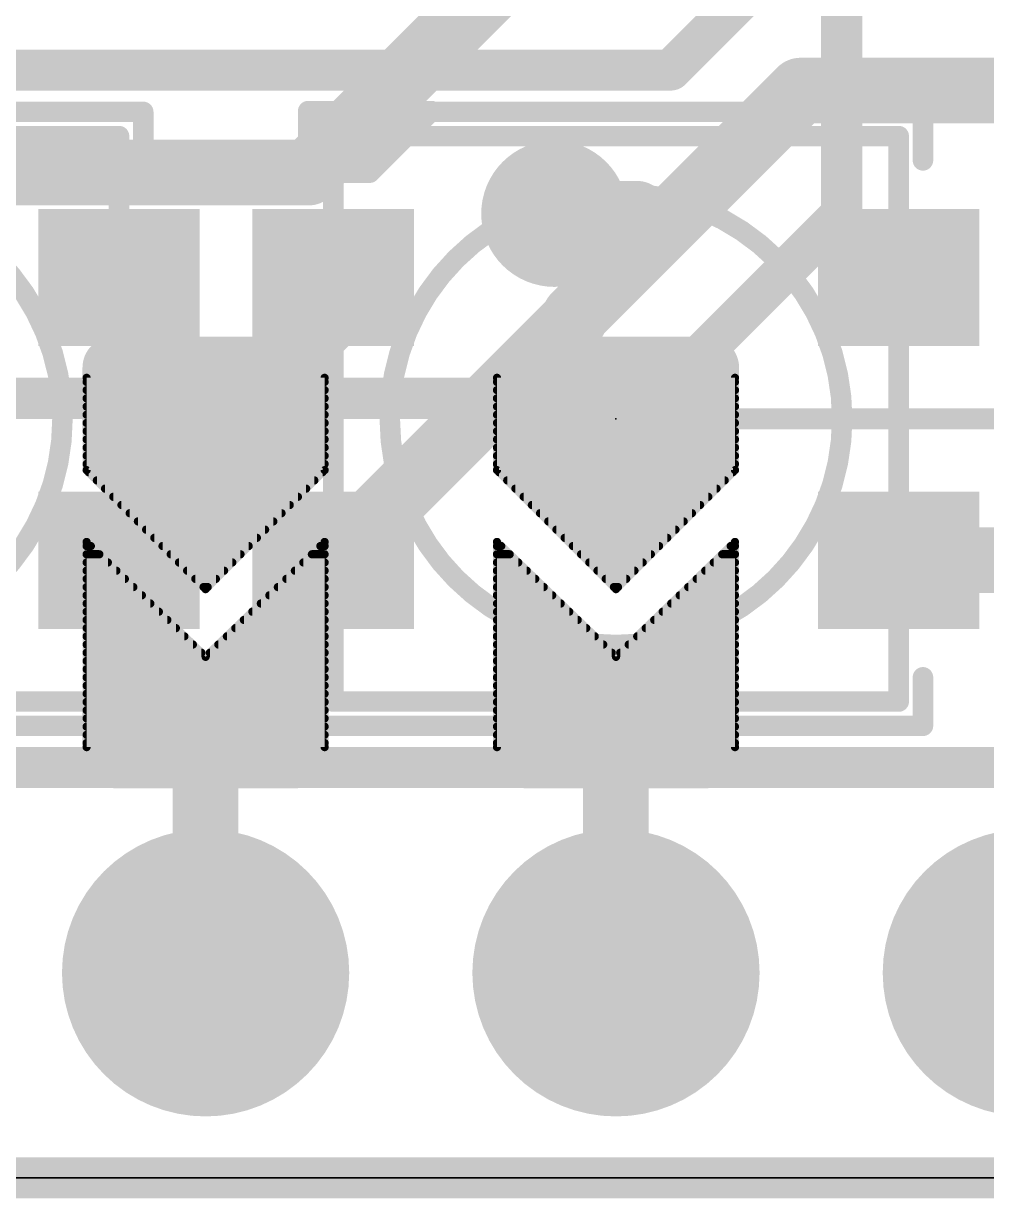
# Model space of a CAD drawing. Extents: x -9.8 to 63.1, y -5.4 to 29.5.
# Drawn here: x 38.24 to 44.2, y -0.13 to 7.15 of the extents above; entities that cross this region are included whole.
import ezdxf

# ---------------------------------------------------------------- set-up
doc = ezdxf.new("R2010")
doc.units = 0
for name, color, linetype in [('1', 12, 'CONTINUOUS'), ('16', 132, 'CONTINUOUS'), ('17', 110, 'CONTINUOUS'), ('18', 110, 'CONTINUOUS'), ('20', 4, 'CONTINUOUS'), ('21', 40, 'CONTINUOUS'), ('23', 53, 'CONTINUOUS'), ('47', 253, 'CONTINUOUS'), ('51', 253, 'CONTINUOUS')]:
    doc.layers.add(name, color=color, linetype=linetype)

# ---------------------------------------------------------------- blocks, each defined once
blk = doc.blocks.new('RECT')
blk.add_solid([(-0.5, -0.5), (0.5, -0.5), (-0.5, 0.5), (0.5, 0.5)])
blk = doc.blocks.new('ROUNDP')
at = {"const_width": 0.5}
blk.add_lwpolyline([(0, -0.25, 1), (0, 0.25, 1), (0, -0.25)], format="xyb", dxfattribs=at)
blk = doc.blocks.new('RECT121920X243840R50')
at = {"const_width": 0.1905}
blk.add_lwpolyline([(0.2858, -0.5715), (0.2858, 0.5715, 0.4142), (0.1905, 0.6668), (-0.1905, 0.6668, 0.4142), (-0.2858, 0.5715), (-0.2858, -0.5715, 0.4142), (-0.1905, -0.6668), (0.1905, -0.6668, 0.4142)], format="xyb", close=True, dxfattribs=at)
blk.add_solid([(-0.2159, -0.5969), (0.2159, -0.5969), (-0.2159, 0.5969), (0.2159, 0.5969)])
blk = doc.blocks.new('ROUNDV')
at = {"const_width": 0.5}
blk.add_lwpolyline([(0, -0.25, 1), (0, 0.25, 1), (0, -0.25)], format="xyb", dxfattribs=at)

msp = doc.modelspace()

# ---------------------------------------------------------------- linework, layer by layer
at = {"layer": '1'}
for points, const_width in [([(42.249, 6.858), (43.66, 8.269)], 0.254), ([(7.662, 6.858), (42.249, 6.858)], 0.254), ([(43.053, 6.731), (42.164, 5.842)], 0.4064), ([(44.45, 6.731), (43.053, 6.731)], 0.4064), ([(42.037, 5.969), (41.529, 5.969)], 0.4064), ([(42.164, 5.842), (42.037, 5.969)], 0.4064), ([(42.164, 5.842), (41.656, 5.334)], 0.4064), ([(40.16, 5.235), (40.16, 5.574)], 0.254), ([(41.656, 5.334), (41.656, 5.32)], 0.4064), ([(41.656, 5.32), (40.16, 3.824)], 0.4064), ([(38.834, 3.909), (40.16, 5.235)], 0.254), ([(38.834, 3.824), (38.834, 3.909)], 0.254), ([(43.66, 3.824), (45.579, 3.824)], 0.4064), ([(7.747, 2.54), (45.339, 2.54)], 0.254), ([(0, 0), (50.8, 0)], 0.254)]:
    msp.add_lwpolyline(points, dxfattribs=dict(at, const_width=const_width))
for points, const_width in [([(42.249, 6.7945, 1), (42.249, 6.9215)], 0.127), ([(42.2041, 6.9029, 1), (42.2939, 6.8131)], 0.127), ([(43.053, 6.8326, 1), (43.053, 6.6294)], 0.2032), ([(43.1248, 6.6592, 1), (42.9812, 6.8028)], 0.2032), ([(41.529, 6.0706, 1), (41.529, 5.8674)], 0.2032), ([(42.1088, 6.0408, 1), (41.9652, 5.8972)], 0.2032), ([(42.037, 5.8674, 1), (42.037, 6.0706)], 0.2032), ([(42.2358, 5.7702, 1), (42.0922, 5.9138)], 0.2032), ([(42.0922, 5.9138, 1), (42.2358, 5.7702)], 0.2032), ([(42.0922, 5.7702, 1), (42.2358, 5.9138)], 0.2032), ([(40.2235, 5.574, 1), (40.0965, 5.574)], 0.127), ([(41.7576, 5.334, 1), (41.5544, 5.334)], 0.2032), ([(41.5842, 5.4058, 1), (41.7278, 5.2622)], 0.2032), ([(41.7278, 5.2482, 1), (41.5842, 5.3918)], 0.2032), ([(41.5544, 5.32, 1), (41.7576, 5.32)], 0.2032), ([(40.2049, 5.1901, 1), (40.1151, 5.2799)], 0.127), ([(40.0965, 5.235, 1), (40.2235, 5.235)], 0.127), ([(38.8975, 3.909, 1), (38.7705, 3.909)], 0.127), ([(38.7891, 3.9539, 1), (38.8789, 3.8641)], 0.127), ([(43.66, 3.9256, 1), (43.66, 3.7224)], 0.2032), ([(40.0882, 3.8958, 1), (40.2318, 3.7522)], 0.2032), ([(38.7705, 3.824, 1), (38.8975, 3.824)], 0.127)]:
    msp.add_lwpolyline(points, format="xyb", dxfattribs=dict(at, const_width=const_width))
at = {"layer": '16'}
for points, const_width in [([(43.307, 18.034), (43.307, 5.969)], 0.254), ([(41.275, 7.493), (40.005, 6.223)], 0.4064), ([(40.005, 6.223), (37.592, 6.223)], 0.4064), ([(41.529, 5.969), (41.402, 5.969)], 0.4064), ([(43.307, 5.969), (42.164, 4.826)], 0.254), ([(39.37, 4.826), (36.83, 4.826)], 0.254), ([(38.6334, 4.953), (38.6334, 4.3815)], 0.0508), ([(40.1066, 4.953), (38.6334, 4.953)], 0.0508), ([(38.6334, 4.9276), (40.1066, 4.9276)], 0.0508), ([(41.91, 4.826), (39.37, 4.826)], 0.254), ([(40.1066, 4.3815), (40.1066, 4.953)], 0.0508), ([(41.1734, 4.953), (41.1734, 4.3815)], 0.0508), ([(42.6466, 4.953), (41.1734, 4.953)], 0.0508), ([(41.1734, 4.9276), (42.6466, 4.9276)], 0.0508), ([(42.164, 4.826), (41.91, 4.826)], 0.254), ([(42.6466, 4.3815), (42.6466, 4.953)], 0.0508), ([(38.6334, 4.8768), (40.1066, 4.8768)], 0.0508), ([(41.1734, 4.8768), (42.6466, 4.8768)], 0.0508), ([(38.6334, 4.826), (40.1066, 4.826)], 0.0508), ([(38.6334, 4.7752), (40.1066, 4.7752)], 0.0508), ([(41.1734, 4.826), (42.6466, 4.826)], 0.0508), ([(41.1734, 4.7752), (42.6466, 4.7752)], 0.0508), ([(38.6334, 4.7244), (40.1066, 4.7244)], 0.0508), ([(41.1734, 4.7244), (42.6466, 4.7244)], 0.0508), ([(38.6334, 4.6736), (40.1066, 4.6736)], 0.0508), ([(41.1734, 4.6736), (42.6466, 4.6736)], 0.0508), ([(38.6334, 4.6228), (40.1066, 4.6228)], 0.0508), ([(38.6334, 4.572), (40.1066, 4.572)], 0.0508), ([(41.1734, 4.6228), (42.6466, 4.6228)], 0.0508), ([(41.1734, 4.572), (42.6466, 4.572)], 0.0508), ([(38.6334, 4.5212), (40.1066, 4.5212)], 0.0508), ([(41.1734, 4.5212), (42.6466, 4.5212)], 0.0508), ([(38.6334, 4.4704), (40.1066, 4.4704)], 0.0508), ([(38.6334, 4.4196), (40.1066, 4.4196)], 0.0508), ([(41.1734, 4.4704), (42.6466, 4.4704)], 0.0508), ([(41.1734, 4.4196), (42.6466, 4.4196)], 0.0508), ([(38.6334, 4.3815), (39.37, 3.6449)], 0.0508), ([(38.6461, 4.3688), (40.0939, 4.3688)], 0.0508), ([(39.37, 3.6449), (40.1066, 4.3815)], 0.0508), ([(41.1734, 4.3815), (41.91, 3.6449)], 0.0508), ([(41.1861, 4.3688), (42.6339, 4.3688)], 0.0508), ([(41.91, 3.6449), (42.6466, 4.3815)], 0.0508), ([(38.6969, 4.318), (40.0431, 4.318)], 0.0508), ([(38.7477, 4.2672), (39.9923, 4.2672)], 0.0508), ([(41.2369, 4.318), (42.5831, 4.318)], 0.0508), ([(41.2877, 4.2672), (42.5323, 4.2672)], 0.0508), ([(38.7985, 4.2164), (39.9415, 4.2164)], 0.0508), ([(41.3385, 4.2164), (42.4815, 4.2164)], 0.0508), ([(38.8493, 4.1656), (39.8907, 4.1656)], 0.0508), ([(41.3893, 4.1656), (42.4307, 4.1656)], 0.0508), ([(38.9001, 4.1148), (39.8399, 4.1148)], 0.0508), ([(38.9509, 4.064), (39.7891, 4.064)], 0.0508), ([(41.4401, 4.1148), (42.3799, 4.1148)], 0.0508), ([(41.4909, 4.064), (42.3291, 4.064)], 0.0508), ([(39.0017, 4.0132), (39.7383, 4.0132)], 0.0508), ([(41.5417, 4.0132), (42.2783, 4.0132)], 0.0508), ([(38.6334, 3.937), (39.37, 3.2258)], 0.0508), ([(38.6334, 2.667), (38.6334, 3.937)], 0.0508), ([(38.6334, 3.9116), (38.6597, 3.9116)], 0.0508), ([(39.0525, 3.9624), (39.6875, 3.9624)], 0.0508), ([(39.1033, 3.9116), (39.6367, 3.9116)], 0.0508), ([(39.37, 3.2258), (40.1066, 3.937)], 0.0508), ([(40.0803, 3.9116), (40.1066, 3.9116)], 0.0508), ([(40.1066, 3.937), (40.1066, 2.667)], 0.0508), ([(41.1734, 3.937), (41.91, 3.2258)], 0.0508), ([(41.1734, 2.667), (41.1734, 3.937)], 0.0508), ([(41.1734, 3.9116), (41.1997, 3.9116)], 0.0508), ([(41.5925, 3.9624), (42.2275, 3.9624)], 0.0508), ([(41.6433, 3.9116), (42.1767, 3.9116)], 0.0508), ([(41.91, 3.2258), (42.6466, 3.937)], 0.0508), ([(42.6203, 3.9116), (42.6466, 3.9116)], 0.0508), ([(42.6466, 3.937), (42.6466, 2.667)], 0.0508), ([(38.6334, 3.8608), (38.7123, 3.8608)], 0.0508), ([(39.1541, 3.8608), (39.5859, 3.8608)], 0.0508), ([(40.0277, 3.8608), (40.1066, 3.8608)], 0.0508), ([(41.1734, 3.8608), (41.2523, 3.8608)], 0.0508), ([(41.6941, 3.8608), (42.1259, 3.8608)], 0.0508), ([(42.5677, 3.8608), (42.6466, 3.8608)], 0.0508), ([(38.6334, 3.81), (38.7649, 3.81)], 0.0508), ([(38.6334, 3.7592), (38.8176, 3.7592)], 0.0508), ([(39.2049, 3.81), (39.5351, 3.81)], 0.0508), ([(39.2557, 3.7592), (39.4843, 3.7592)], 0.0508), ([(39.9225, 3.7592), (40.1066, 3.7592)], 0.0508), ([(39.9751, 3.81), (40.1066, 3.81)], 0.0508), ([(41.1734, 3.81), (41.3049, 3.81)], 0.0508), ([(41.1734, 3.7592), (41.3576, 3.7592)], 0.0508), ([(41.7449, 3.81), (42.0751, 3.81)], 0.0508), ([(41.7957, 3.7592), (42.0243, 3.7592)], 0.0508), ([(42.4625, 3.7592), (42.6466, 3.7592)], 0.0508), ([(42.5151, 3.81), (42.6466, 3.81)], 0.0508), ([(38.6334, 3.7084), (38.8702, 3.7084)], 0.0508), ([(39.3065, 3.7084), (39.4335, 3.7084)], 0.0508), ([(39.8698, 3.7084), (40.1066, 3.7084)], 0.0508), ([(41.1734, 3.7084), (41.4102, 3.7084)], 0.0508), ([(41.8465, 3.7084), (41.9735, 3.7084)], 0.0508), ([(42.4098, 3.7084), (42.6466, 3.7084)], 0.0508), ([(38.6334, 3.6576), (38.9228, 3.6576)], 0.0508), ([(39.3573, 3.6576), (39.3827, 3.6576)], 0.0508), ([(39.8172, 3.6576), (40.1066, 3.6576)], 0.0508), ([(41.1734, 3.6576), (41.4628, 3.6576)], 0.0508), ([(41.8973, 3.6576), (41.9227, 3.6576)], 0.0508), ([(42.3572, 3.6576), (42.6466, 3.6576)], 0.0508), ([(38.6334, 3.6068), (38.9754, 3.6068)], 0.0508), ([(38.6334, 3.556), (39.028, 3.556)], 0.0508), ([(39.712, 3.556), (40.1066, 3.556)], 0.0508), ([(39.7646, 3.6068), (40.1066, 3.6068)], 0.0508), ([(41.1734, 3.6068), (41.5154, 3.6068)], 0.0508), ([(41.1734, 3.556), (41.568, 3.556)], 0.0508), ([(42.252, 3.556), (42.6466, 3.556)], 0.0508), ([(42.3046, 3.6068), (42.6466, 3.6068)], 0.0508), ([(38.6334, 3.5052), (39.0806, 3.5052)], 0.0508), ([(39.6594, 3.5052), (40.1066, 3.5052)], 0.0508), ([(41.1734, 3.5052), (41.6206, 3.5052)], 0.0508), ([(42.1994, 3.5052), (42.6466, 3.5052)], 0.0508), ([(38.6334, 3.4544), (39.1332, 3.4544)], 0.0508), ([(38.6334, 3.4036), (39.1859, 3.4036)], 0.0508), ([(39.5541, 3.4036), (40.1066, 3.4036)], 0.0508), ([(39.6068, 3.4544), (40.1066, 3.4544)], 0.0508), ([(41.1734, 3.4544), (41.6732, 3.4544)], 0.0508), ([(41.1734, 3.4036), (41.7259, 3.4036)], 0.0508), ([(42.0941, 3.4036), (42.6466, 3.4036)], 0.0508), ([(42.1468, 3.4544), (42.6466, 3.4544)], 0.0508), ([(38.6334, 3.3528), (39.2385, 3.3528)], 0.0508), ([(39.5015, 3.3528), (40.1066, 3.3528)], 0.0508), ([(41.1734, 3.3528), (41.7785, 3.3528)], 0.0508), ([(42.0415, 3.3528), (42.6466, 3.3528)], 0.0508), ([(38.6334, 3.302), (39.2911, 3.302)], 0.0508), ([(38.6334, 3.2512), (39.3437, 3.2512)], 0.0508), ([(39.3963, 3.2512), (40.1066, 3.2512)], 0.0508), ([(39.4489, 3.302), (40.1066, 3.302)], 0.0508), ([(41.1734, 3.302), (41.8311, 3.302)], 0.0508), ([(41.1734, 3.2512), (41.8837, 3.2512)], 0.0508), ([(41.9363, 3.2512), (42.6466, 3.2512)], 0.0508), ([(41.9889, 3.302), (42.6466, 3.302)], 0.0508), ([(38.6334, 3.2004), (40.1066, 3.2004)], 0.0508), ([(41.1734, 3.2004), (42.6466, 3.2004)], 0.0508), ([(38.6334, 3.1496), (40.1066, 3.1496)], 0.0508), ([(41.1734, 3.1496), (42.6466, 3.1496)], 0.0508), ([(38.6334, 3.0988), (40.1066, 3.0988)], 0.0508), ([(38.6334, 3.048), (40.1066, 3.048)], 0.0508), ([(41.1734, 3.0988), (42.6466, 3.0988)], 0.0508), ([(41.1734, 3.048), (42.6466, 3.048)], 0.0508), ([(38.6334, 2.9972), (40.1066, 2.9972)], 0.0508), ([(39.37, 1.27), (39.37, 2.794)], 0.4064), ([(41.1734, 2.9972), (42.6466, 2.9972)], 0.0508), ([(41.91, 1.27), (41.91, 2.794)], 0.4064), ([(38.6334, 2.9464), (40.1066, 2.9464)], 0.0508), ([(38.6334, 2.8956), (40.1066, 2.8956)], 0.0508), ([(41.1734, 2.9464), (42.6466, 2.9464)], 0.0508), ([(41.1734, 2.8956), (42.6466, 2.8956)], 0.0508), ([(38.6334, 2.8448), (40.1066, 2.8448)], 0.0508), ([(41.1734, 2.8448), (42.6466, 2.8448)], 0.0508), ([(38.6334, 2.794), (40.1066, 2.794)], 0.0508), ([(38.6334, 2.7432), (40.1066, 2.7432)], 0.0508), ([(41.1734, 2.794), (42.6466, 2.794)], 0.0508), ([(41.1734, 2.7432), (42.6466, 2.7432)], 0.0508), ([(38.6334, 2.6924), (40.1066, 2.6924)], 0.0508), ([(40.1066, 2.667), (38.6334, 2.667)], 0.0508), ([(41.1734, 2.6924), (42.6466, 2.6924)], 0.0508), ([(42.6466, 2.667), (41.1734, 2.667)], 0.0508), ([(0, 0), (50.8, 0)], 0.254)]:
    msp.add_lwpolyline(points, dxfattribs=dict(at, const_width=const_width))
for points, const_width in [([(40.005, 6.1214, 1), (40.005, 6.3246)], 0.2032), ([(39.9332, 6.2948, 1), (40.0768, 6.1512)], 0.2032), ([(41.402, 6.0706, 1), (41.402, 5.8674)], 0.2032), ([(41.529, 5.8674, 1), (41.529, 6.0706)], 0.2032), ([(43.3519, 5.9241, 1), (43.2621, 6.0139)], 0.127), ([(43.2435, 5.969, 1), (43.3705, 5.969)], 0.127), ([(38.6461, 4.953, 1), (38.6207, 4.953)], 0.0254), ([(38.6334, 4.9657, 1), (38.6334, 4.9403)], 0.0254), ([(38.6334, 4.9403, 1), (38.6334, 4.9149)], 0.0254), ([(39.37, 4.8895, 1), (39.37, 4.7625)], 0.127), ([(39.37, 4.7625, 1), (39.37, 4.8895)], 0.127), ([(40.1193, 4.953, 1), (40.0939, 4.953)], 0.0254), ([(40.1066, 4.9403, 1), (40.1066, 4.9657)], 0.0254), ([(40.1066, 4.9149, 1), (40.1066, 4.9403)], 0.0254), ([(41.1861, 4.953, 1), (41.1607, 4.953)], 0.0254), ([(41.1734, 4.9657, 1), (41.1734, 4.9403)], 0.0254), ([(41.1734, 4.9403, 1), (41.1734, 4.9149)], 0.0254), ([(41.91, 4.8895, 1), (41.91, 4.7625)], 0.127), ([(41.91, 4.7625, 1), (41.91, 4.8895)], 0.127), ([(42.164, 4.7625, 1), (42.164, 4.8895)], 0.127), ([(42.6593, 4.953, 1), (42.6339, 4.953)], 0.0254), ([(42.6466, 4.9403, 1), (42.6466, 4.9657)], 0.0254), ([(42.6466, 4.9149, 1), (42.6466, 4.9403)], 0.0254), ([(38.6334, 4.8895, 1), (38.6334, 4.8641)], 0.0254), ([(40.1066, 4.8641, 1), (40.1066, 4.8895)], 0.0254), ([(41.1734, 4.8895, 1), (41.1734, 4.8641)], 0.0254), ([(42.1191, 4.8709, 1), (42.2089, 4.7811)], 0.127), ([(42.6466, 4.8641, 1), (42.6466, 4.8895)], 0.0254), ([(38.6334, 4.8387, 1), (38.6334, 4.8133)], 0.0254), ([(38.6334, 4.7879, 1), (38.6334, 4.7625)], 0.0254), ([(40.1066, 4.8133, 1), (40.1066, 4.8387)], 0.0254), ([(40.1066, 4.7625, 1), (40.1066, 4.7879)], 0.0254), ([(41.1734, 4.8387, 1), (41.1734, 4.8133)], 0.0254), ([(41.1734, 4.7879, 1), (41.1734, 4.7625)], 0.0254), ([(42.6466, 4.8133, 1), (42.6466, 4.8387)], 0.0254), ([(42.6466, 4.7625, 1), (42.6466, 4.7879)], 0.0254), ([(38.6334, 4.7371, 1), (38.6334, 4.7117)], 0.0254), ([(40.1066, 4.7117, 1), (40.1066, 4.7371)], 0.0254), ([(41.1734, 4.7371, 1), (41.1734, 4.7117)], 0.0254), ([(42.6466, 4.7117, 1), (42.6466, 4.7371)], 0.0254), ([(38.6334, 4.6863, 1), (38.6334, 4.6609)], 0.0254), ([(40.1066, 4.6609, 1), (40.1066, 4.6863)], 0.0254), ([(41.1734, 4.6863, 1), (41.1734, 4.6609)], 0.0254), ([(42.6466, 4.6609, 1), (42.6466, 4.6863)], 0.0254), ([(38.6334, 4.6355, 1), (38.6334, 4.6101)], 0.0254), ([(38.6334, 4.5847, 1), (38.6334, 4.5593)], 0.0254), ([(40.1066, 4.6101, 1), (40.1066, 4.6355)], 0.0254), ([(40.1066, 4.5593, 1), (40.1066, 4.5847)], 0.0254), ([(41.1734, 4.6355, 1), (41.1734, 4.6101)], 0.0254), ([(41.1734, 4.5847, 1), (41.1734, 4.5593)], 0.0254), ([(42.6466, 4.6101, 1), (42.6466, 4.6355)], 0.0254), ([(42.6466, 4.5593, 1), (42.6466, 4.5847)], 0.0254), ([(38.6334, 4.5339, 1), (38.6334, 4.5085)], 0.0254), ([(40.1066, 4.5085, 1), (40.1066, 4.5339)], 0.0254), ([(41.1734, 4.5339, 1), (41.1734, 4.5085)], 0.0254), ([(42.6466, 4.5085, 1), (42.6466, 4.5339)], 0.0254), ([(38.6334, 4.4831, 1), (38.6334, 4.4577)], 0.0254), ([(38.6334, 4.4323, 1), (38.6334, 4.4069)], 0.0254), ([(40.1066, 4.4577, 1), (40.1066, 4.4831)], 0.0254), ([(40.1066, 4.4069, 1), (40.1066, 4.4323)], 0.0254), ([(41.1734, 4.4831, 1), (41.1734, 4.4577)], 0.0254), ([(41.1734, 4.4323, 1), (41.1734, 4.4069)], 0.0254), ([(42.6466, 4.4577, 1), (42.6466, 4.4831)], 0.0254), ([(42.6466, 4.4069, 1), (42.6466, 4.4323)], 0.0254), ([(38.6424, 4.3905, 1), (38.6244, 4.3725)], 0.0254), ([(38.6207, 4.3815, 1), (38.6461, 4.3815)], 0.0254), ([(38.6461, 4.3815, 1), (38.6461, 4.3561)], 0.0254), ([(40.0939, 4.3815, 1), (40.1193, 4.3815)], 0.0254), ([(40.0939, 4.3561, 1), (40.0939, 4.3815)], 0.0254), ([(40.1156, 4.3725, 1), (40.0976, 4.3905)], 0.0254), ([(41.1824, 4.3905, 1), (41.1644, 4.3725)], 0.0254), ([(41.1607, 4.3815, 1), (41.1861, 4.3815)], 0.0254), ([(41.1861, 4.3815, 1), (41.1861, 4.3561)], 0.0254), ([(42.6339, 4.3815, 1), (42.6593, 4.3815)], 0.0254), ([(42.6339, 4.3561, 1), (42.6339, 4.3815)], 0.0254), ([(42.6556, 4.3725, 1), (42.6376, 4.3905)], 0.0254), ([(38.6969, 4.3307, 1), (38.6969, 4.3053)], 0.0254), ([(38.7477, 4.2799, 1), (38.7477, 4.2545)], 0.0254), ([(39.9923, 4.2545, 1), (39.9923, 4.2799)], 0.0254), ([(40.0431, 4.3053, 1), (40.0431, 4.3307)], 0.0254), ([(41.2369, 4.3307, 1), (41.2369, 4.3053)], 0.0254), ([(41.2877, 4.2799, 1), (41.2877, 4.2545)], 0.0254), ([(42.5323, 4.2545, 1), (42.5323, 4.2799)], 0.0254), ([(42.5831, 4.3053, 1), (42.5831, 4.3307)], 0.0254), ([(38.7985, 4.2291, 1), (38.7985, 4.2037)], 0.0254), ([(39.9415, 4.2037, 1), (39.9415, 4.2291)], 0.0254), ([(41.3385, 4.2291, 1), (41.3385, 4.2037)], 0.0254), ([(42.4815, 4.2037, 1), (42.4815, 4.2291)], 0.0254), ([(38.8493, 4.1783, 1), (38.8493, 4.1529)], 0.0254), ([(39.8907, 4.1529, 1), (39.8907, 4.1783)], 0.0254), ([(41.3893, 4.1783, 1), (41.3893, 4.1529)], 0.0254), ([(42.4307, 4.1529, 1), (42.4307, 4.1783)], 0.0254), ([(38.9001, 4.1275, 1), (38.9001, 4.1021)], 0.0254), ([(38.9509, 4.0767, 1), (38.9509, 4.0513)], 0.0254), ([(39.7891, 4.0513, 1), (39.7891, 4.0767)], 0.0254), ([(39.8399, 4.1021, 1), (39.8399, 4.1275)], 0.0254), ([(41.4401, 4.1275, 1), (41.4401, 4.1021)], 0.0254), ([(41.4909, 4.0767, 1), (41.4909, 4.0513)], 0.0254), ([(42.3291, 4.0513, 1), (42.3291, 4.0767)], 0.0254), ([(42.3799, 4.1021, 1), (42.3799, 4.1275)], 0.0254), ([(39.0017, 4.0259, 1), (39.0017, 4.0005)], 0.0254), ([(39.7383, 4.0005, 1), (39.7383, 4.0259)], 0.0254), ([(41.5417, 4.0259, 1), (41.5417, 4.0005)], 0.0254), ([(42.2783, 4.0005, 1), (42.2783, 4.0259)], 0.0254), ([(38.6422, 3.9461, 1), (38.6246, 3.9279)], 0.0254), ([(38.6461, 3.937, 1), (38.6207, 3.937)], 0.0254), ([(38.6334, 3.9243, 1), (38.6334, 3.8989)], 0.0254), ([(38.6597, 3.8989, 1), (38.6597, 3.9243)], 0.0254), ([(39.0525, 3.9751, 1), (39.0525, 3.9497)], 0.0254), ([(39.1033, 3.9243, 1), (39.1033, 3.8989)], 0.0254), ([(39.6367, 3.8989, 1), (39.6367, 3.9243)], 0.0254), ([(39.6875, 3.9497, 1), (39.6875, 3.9751)], 0.0254), ([(40.0803, 3.9243, 1), (40.0803, 3.8989)], 0.0254), ([(40.1193, 3.937, 1), (40.0939, 3.937)], 0.0254), ([(40.1154, 3.9279, 1), (40.0978, 3.9461)], 0.0254), ([(40.1066, 3.8989, 1), (40.1066, 3.9243)], 0.0254), ([(41.1822, 3.9461, 1), (41.1646, 3.9279)], 0.0254), ([(41.1861, 3.937, 1), (41.1607, 3.937)], 0.0254), ([(41.1734, 3.9243, 1), (41.1734, 3.8989)], 0.0254), ([(41.1997, 3.8989, 1), (41.1997, 3.9243)], 0.0254), ([(41.5925, 3.9751, 1), (41.5925, 3.9497)], 0.0254), ([(41.6433, 3.9243, 1), (41.6433, 3.8989)], 0.0254), ([(42.1767, 3.8989, 1), (42.1767, 3.9243)], 0.0254), ([(42.2275, 3.9497, 1), (42.2275, 3.9751)], 0.0254), ([(42.6203, 3.9243, 1), (42.6203, 3.8989)], 0.0254), ([(42.6593, 3.937, 1), (42.6339, 3.937)], 0.0254), ([(42.6554, 3.9279, 1), (42.6378, 3.9461)], 0.0254), ([(42.6466, 3.8989, 1), (42.6466, 3.9243)], 0.0254), ([(38.6334, 3.8735, 1), (38.6334, 3.8481)], 0.0254), ([(38.7123, 3.8481, 1), (38.7123, 3.8735)], 0.0254), ([(39.1541, 3.8735, 1), (39.1541, 3.8481)], 0.0254), ([(39.5859, 3.8481, 1), (39.5859, 3.8735)], 0.0254), ([(40.0277, 3.8735, 1), (40.0277, 3.8481)], 0.0254), ([(40.1066, 3.8481, 1), (40.1066, 3.8735)], 0.0254), ([(41.1734, 3.8735, 1), (41.1734, 3.8481)], 0.0254), ([(41.2523, 3.8481, 1), (41.2523, 3.8735)], 0.0254), ([(41.6941, 3.8735, 1), (41.6941, 3.8481)], 0.0254), ([(42.1259, 3.8481, 1), (42.1259, 3.8735)], 0.0254), ([(42.5677, 3.8735, 1), (42.5677, 3.8481)], 0.0254), ([(42.6466, 3.8481, 1), (42.6466, 3.8735)], 0.0254), ([(38.6334, 3.8227, 1), (38.6334, 3.7973)], 0.0254), ([(38.6334, 3.7719, 1), (38.6334, 3.7465)], 0.0254), ([(38.7649, 3.7973, 1), (38.7649, 3.8227)], 0.0254), ([(38.8176, 3.7465, 1), (38.8176, 3.7719)], 0.0254), ([(39.2049, 3.8227, 1), (39.2049, 3.7973)], 0.0254), ([(39.2557, 3.7719, 1), (39.2557, 3.7465)], 0.0254), ([(39.4843, 3.7465, 1), (39.4843, 3.7719)], 0.0254), ([(39.5351, 3.7973, 1), (39.5351, 3.8227)], 0.0254), ([(39.9225, 3.7719, 1), (39.9225, 3.7465)], 0.0254), ([(39.9751, 3.8227, 1), (39.9751, 3.7973)], 0.0254), ([(40.1066, 3.7973, 1), (40.1066, 3.8227)], 0.0254), ([(40.1066, 3.7465, 1), (40.1066, 3.7719)], 0.0254), ([(41.1734, 3.8227, 1), (41.1734, 3.7973)], 0.0254), ([(41.1734, 3.7719, 1), (41.1734, 3.7465)], 0.0254), ([(41.3049, 3.7973, 1), (41.3049, 3.8227)], 0.0254), ([(41.3576, 3.7465, 1), (41.3576, 3.7719)], 0.0254), ([(41.7449, 3.8227, 1), (41.7449, 3.7973)], 0.0254), ([(41.7957, 3.7719, 1), (41.7957, 3.7465)], 0.0254), ([(42.0243, 3.7465, 1), (42.0243, 3.7719)], 0.0254), ([(42.0751, 3.7973, 1), (42.0751, 3.8227)], 0.0254), ([(42.4625, 3.7719, 1), (42.4625, 3.7465)], 0.0254), ([(42.5151, 3.8227, 1), (42.5151, 3.7973)], 0.0254), ([(42.6466, 3.7973, 1), (42.6466, 3.8227)], 0.0254), ([(42.6466, 3.7465, 1), (42.6466, 3.7719)], 0.0254), ([(38.6334, 3.7211, 1), (38.6334, 3.6957)], 0.0254), ([(38.8702, 3.6957, 1), (38.8702, 3.7211)], 0.0254), ([(39.3065, 3.7211, 1), (39.3065, 3.6957)], 0.0254), ([(39.4335, 3.6957, 1), (39.4335, 3.7211)], 0.0254), ([(39.8698, 3.7211, 1), (39.8698, 3.6957)], 0.0254), ([(40.1066, 3.6957, 1), (40.1066, 3.7211)], 0.0254), ([(41.1734, 3.7211, 1), (41.1734, 3.6957)], 0.0254), ([(41.4102, 3.6957, 1), (41.4102, 3.7211)], 0.0254), ([(41.8465, 3.7211, 1), (41.8465, 3.6957)], 0.0254), ([(41.9735, 3.6957, 1), (41.9735, 3.7211)], 0.0254), ([(42.4098, 3.7211, 1), (42.4098, 3.6957)], 0.0254), ([(42.6466, 3.6957, 1), (42.6466, 3.7211)], 0.0254), ([(38.6334, 3.6703, 1), (38.6334, 3.6449)], 0.0254), ([(38.9228, 3.6449, 1), (38.9228, 3.6703)], 0.0254), ([(39.3573, 3.6703, 1), (39.3573, 3.6449)], 0.0254), ([(39.361, 3.6539, 1), (39.379, 3.6359)], 0.0254), ([(39.361, 3.6359, 1), (39.379, 3.6539)], 0.0254), ([(39.3827, 3.6449, 1), (39.3827, 3.6703)], 0.0254), ([(39.8172, 3.6703, 1), (39.8172, 3.6449)], 0.0254), ([(40.1066, 3.6449, 1), (40.1066, 3.6703)], 0.0254), ([(41.1734, 3.6703, 1), (41.1734, 3.6449)], 0.0254), ([(41.4628, 3.6449, 1), (41.4628, 3.6703)], 0.0254), ([(41.8973, 3.6703, 1), (41.8973, 3.6449)], 0.0254), ([(41.901, 3.6539, 1), (41.919, 3.6359)], 0.0254), ([(41.901, 3.6359, 1), (41.919, 3.6539)], 0.0254), ([(41.9227, 3.6449, 1), (41.9227, 3.6703)], 0.0254), ([(42.3572, 3.6703, 1), (42.3572, 3.6449)], 0.0254), ([(42.6466, 3.6449, 1), (42.6466, 3.6703)], 0.0254), ([(38.6334, 3.6195, 1), (38.6334, 3.5941)], 0.0254), ([(38.6334, 3.5687, 1), (38.6334, 3.5433)], 0.0254), ([(38.9754, 3.5941, 1), (38.9754, 3.6195)], 0.0254), ([(39.028, 3.5433, 1), (39.028, 3.5687)], 0.0254), ([(39.712, 3.5687, 1), (39.712, 3.5433)], 0.0254), ([(39.7646, 3.6195, 1), (39.7646, 3.5941)], 0.0254), ([(40.1066, 3.5941, 1), (40.1066, 3.6195)], 0.0254), ([(40.1066, 3.5433, 1), (40.1066, 3.5687)], 0.0254), ([(41.1734, 3.6195, 1), (41.1734, 3.5941)], 0.0254), ([(41.1734, 3.5687, 1), (41.1734, 3.5433)], 0.0254), ([(41.5154, 3.5941, 1), (41.5154, 3.6195)], 0.0254), ([(41.568, 3.5433, 1), (41.568, 3.5687)], 0.0254), ([(42.252, 3.5687, 1), (42.252, 3.5433)], 0.0254), ([(42.3046, 3.6195, 1), (42.3046, 3.5941)], 0.0254), ([(42.6466, 3.5941, 1), (42.6466, 3.6195)], 0.0254), ([(42.6466, 3.5433, 1), (42.6466, 3.5687)], 0.0254), ([(38.6334, 3.5179, 1), (38.6334, 3.4925)], 0.0254), ([(39.0806, 3.4925, 1), (39.0806, 3.5179)], 0.0254), ([(39.6594, 3.5179, 1), (39.6594, 3.4925)], 0.0254), ([(40.1066, 3.4925, 1), (40.1066, 3.5179)], 0.0254), ([(41.1734, 3.5179, 1), (41.1734, 3.4925)], 0.0254), ([(41.6206, 3.4925, 1), (41.6206, 3.5179)], 0.0254), ([(42.1994, 3.5179, 1), (42.1994, 3.4925)], 0.0254), ([(42.6466, 3.4925, 1), (42.6466, 3.5179)], 0.0254), ([(38.6334, 3.4671, 1), (38.6334, 3.4417)], 0.0254), ([(38.6334, 3.4163, 1), (38.6334, 3.3909)], 0.0254), ([(39.1332, 3.4417, 1), (39.1332, 3.4671)], 0.0254), ([(39.1859, 3.3909, 1), (39.1859, 3.4163)], 0.0254), ([(39.5541, 3.4163, 1), (39.5541, 3.3909)], 0.0254), ([(39.6068, 3.4671, 1), (39.6068, 3.4417)], 0.0254), ([(40.1066, 3.4417, 1), (40.1066, 3.4671)], 0.0254), ([(40.1066, 3.3909, 1), (40.1066, 3.4163)], 0.0254), ([(41.1734, 3.4671, 1), (41.1734, 3.4417)], 0.0254), ([(41.1734, 3.4163, 1), (41.1734, 3.3909)], 0.0254), ([(41.6732, 3.4417, 1), (41.6732, 3.4671)], 0.0254), ([(41.7259, 3.3909, 1), (41.7259, 3.4163)], 0.0254), ([(42.0941, 3.4163, 1), (42.0941, 3.3909)], 0.0254), ([(42.1468, 3.4671, 1), (42.1468, 3.4417)], 0.0254), ([(42.6466, 3.4417, 1), (42.6466, 3.4671)], 0.0254), ([(42.6466, 3.3909, 1), (42.6466, 3.4163)], 0.0254), ([(38.6334, 3.3655, 1), (38.6334, 3.3401)], 0.0254), ([(39.2385, 3.3401, 1), (39.2385, 3.3655)], 0.0254), ([(39.5015, 3.3655, 1), (39.5015, 3.3401)], 0.0254), ([(40.1066, 3.3401, 1), (40.1066, 3.3655)], 0.0254), ([(41.1734, 3.3655, 1), (41.1734, 3.3401)], 0.0254), ([(41.7785, 3.3401, 1), (41.7785, 3.3655)], 0.0254), ([(42.0415, 3.3655, 1), (42.0415, 3.3401)], 0.0254), ([(42.6466, 3.3401, 1), (42.6466, 3.3655)], 0.0254), ([(38.6334, 3.3147, 1), (38.6334, 3.2893)], 0.0254), ([(38.6334, 3.2639, 1), (38.6334, 3.2385)], 0.0254), ([(39.2911, 3.2893, 1), (39.2911, 3.3147)], 0.0254), ([(39.3437, 3.2385, 1), (39.3437, 3.2639)], 0.0254), ([(39.3963, 3.2639, 1), (39.3963, 3.2385)], 0.0254), ([(39.4489, 3.3147, 1), (39.4489, 3.2893)], 0.0254), ([(40.1066, 3.2893, 1), (40.1066, 3.3147)], 0.0254), ([(40.1066, 3.2385, 1), (40.1066, 3.2639)], 0.0254), ([(41.1734, 3.3147, 1), (41.1734, 3.2893)], 0.0254), ([(41.1734, 3.2639, 1), (41.1734, 3.2385)], 0.0254), ([(41.8311, 3.2893, 1), (41.8311, 3.3147)], 0.0254), ([(41.8837, 3.2385, 1), (41.8837, 3.2639)], 0.0254), ([(41.9363, 3.2639, 1), (41.9363, 3.2385)], 0.0254), ([(41.9889, 3.3147, 1), (41.9889, 3.2893)], 0.0254), ([(42.6466, 3.2893, 1), (42.6466, 3.3147)], 0.0254), ([(42.6466, 3.2385, 1), (42.6466, 3.2639)], 0.0254), ([(38.6334, 3.2131, 1), (38.6334, 3.1877)], 0.0254), ([(39.3612, 3.2349, 1), (39.3788, 3.2167)], 0.0254), ([(39.3612, 3.2167, 1), (39.3788, 3.2349)], 0.0254), ([(40.1066, 3.1877, 1), (40.1066, 3.2131)], 0.0254), ([(41.1734, 3.2131, 1), (41.1734, 3.1877)], 0.0254), ([(41.9012, 3.2349, 1), (41.9188, 3.2167)], 0.0254), ([(41.9012, 3.2167, 1), (41.9188, 3.2349)], 0.0254), ([(42.6466, 3.1877, 1), (42.6466, 3.2131)], 0.0254), ([(38.6334, 3.1623, 1), (38.6334, 3.1369)], 0.0254), ([(40.1066, 3.1369, 1), (40.1066, 3.1623)], 0.0254), ([(41.1734, 3.1623, 1), (41.1734, 3.1369)], 0.0254), ([(42.6466, 3.1369, 1), (42.6466, 3.1623)], 0.0254), ([(38.6334, 3.1115, 1), (38.6334, 3.0861)], 0.0254), ([(38.6334, 3.0607, 1), (38.6334, 3.0353)], 0.0254), ([(40.1066, 3.0861, 1), (40.1066, 3.1115)], 0.0254), ([(40.1066, 3.0353, 1), (40.1066, 3.0607)], 0.0254), ([(41.1734, 3.1115, 1), (41.1734, 3.0861)], 0.0254), ([(41.1734, 3.0607, 1), (41.1734, 3.0353)], 0.0254), ([(42.6466, 3.0861, 1), (42.6466, 3.1115)], 0.0254), ([(42.6466, 3.0353, 1), (42.6466, 3.0607)], 0.0254), ([(38.6334, 3.0099, 1), (38.6334, 2.9845)], 0.0254), ([(39.4716, 2.794, 1), (39.2684, 2.794)], 0.2032), ([(40.1066, 2.9845, 1), (40.1066, 3.0099)], 0.0254), ([(41.1734, 3.0099, 1), (41.1734, 2.9845)], 0.0254), ([(42.0116, 2.794, 1), (41.8084, 2.794)], 0.2032), ([(42.6466, 2.9845, 1), (42.6466, 3.0099)], 0.0254), ([(38.6334, 2.9591, 1), (38.6334, 2.9337)], 0.0254), ([(38.6334, 2.9083, 1), (38.6334, 2.8829)], 0.0254), ([(40.1066, 2.9337, 1), (40.1066, 2.9591)], 0.0254), ([(40.1066, 2.8829, 1), (40.1066, 2.9083)], 0.0254), ([(41.1734, 2.9591, 1), (41.1734, 2.9337)], 0.0254), ([(41.1734, 2.9083, 1), (41.1734, 2.8829)], 0.0254), ([(42.6466, 2.9337, 1), (42.6466, 2.9591)], 0.0254), ([(42.6466, 2.8829, 1), (42.6466, 2.9083)], 0.0254), ([(38.6334, 2.8575, 1), (38.6334, 2.8321)], 0.0254), ([(40.1066, 2.8321, 1), (40.1066, 2.8575)], 0.0254), ([(41.1734, 2.8575, 1), (41.1734, 2.8321)], 0.0254), ([(42.6466, 2.8321, 1), (42.6466, 2.8575)], 0.0254), ([(38.6334, 2.8067, 1), (38.6334, 2.7813)], 0.0254), ([(38.6334, 2.7559, 1), (38.6334, 2.7305)], 0.0254), ([(40.1066, 2.7813, 1), (40.1066, 2.8067)], 0.0254), ([(40.1066, 2.7305, 1), (40.1066, 2.7559)], 0.0254), ([(41.1734, 2.8067, 1), (41.1734, 2.7813)], 0.0254), ([(41.1734, 2.7559, 1), (41.1734, 2.7305)], 0.0254), ([(42.6466, 2.7813, 1), (42.6466, 2.8067)], 0.0254), ([(42.6466, 2.7305, 1), (42.6466, 2.7559)], 0.0254), ([(38.6334, 2.7051, 1), (38.6334, 2.6797)], 0.0254), ([(38.6334, 2.6797, 1), (38.6334, 2.6543)], 0.0254), ([(40.1066, 2.6797, 1), (40.1066, 2.7051)], 0.0254), ([(40.1066, 2.6543, 1), (40.1066, 2.6797)], 0.0254), ([(41.1734, 2.7051, 1), (41.1734, 2.6797)], 0.0254), ([(41.1734, 2.6797, 1), (41.1734, 2.6543)], 0.0254), ([(42.6466, 2.6797, 1), (42.6466, 2.7051)], 0.0254), ([(42.6466, 2.6543, 1), (42.6466, 2.6797)], 0.0254), ([(38.6207, 2.667, 1), (38.6461, 2.667)], 0.0254), ([(40.0939, 2.667, 1), (40.1193, 2.667)], 0.0254), ([(41.1607, 2.667, 1), (41.1861, 2.667)], 0.0254), ([(42.6339, 2.667, 1), (42.6593, 2.667)], 0.0254), ([(39.2684, 1.27, 1), (39.4716, 1.27)], 0.2032), ([(41.8084, 1.27, 1), (42.0116, 1.27)], 0.2032)]:
    msp.add_lwpolyline(points, format="xyb", dxfattribs=dict(at, const_width=const_width))
at = {"layer": '20'}
for p, q in [((48.26, 0), (2.54, 0)), ((2.54, 0), (48.26, 0))]:
    msp.add_line(p, q, dxfattribs=at)
at = {"layer": '21', "const_width": 0.127}
for points in [[(35.184, 6.599), (38.984, 6.599)], [(38.984, 6.599), (38.984, 6.299)], [(40.005, 6.604), (40.005, 6.223)], [(40.767, 6.604), (40.005, 6.604)], [(40.01, 6.299), (40.01, 6.599)], [(40.01, 6.599), (43.81, 6.599)], [(40.386, 6.223), (40.767, 6.604)], [(43.81, 6.599), (43.81, 6.299)], [(40.005, 6.477), (40.64, 6.477)], [(40.005, 6.35), (40.513, 6.35)], [(40.005, 6.223), (40.386, 6.223)], [(40.005, 6.223), (40.386, 6.223)], [(38.984, 2.799), (38.984, 3.099)], [(40.01, 3.099), (40.01, 2.799)], [(43.81, 2.799), (43.81, 3.099)], [(35.184, 2.799), (38.984, 2.799)], [(40.01, 2.799), (43.81, 2.799)]]:
    msp.add_lwpolyline(points, dxfattribs=at)
at = {"layer": '21', "const_width": 0.0635}
for points in [[(39.0158, 6.599, 1), (38.9522, 6.599)], [(38.984, 6.5673, 1), (38.984, 6.6307)], [(40.0368, 6.604, 1), (39.9733, 6.604)], [(40.005, 6.6357, 1), (40.005, 6.5723)], [(40.0418, 6.599, 1), (39.9783, 6.599)], [(40.01, 6.6307, 1), (40.01, 6.5673)], [(40.7895, 6.5815, 1), (40.7445, 6.6265)], [(40.767, 6.5723, 1), (40.767, 6.6357)], [(43.8418, 6.599, 1), (43.7782, 6.599)], [(43.81, 6.5673, 1), (43.81, 6.6307)], [(40.005, 6.5088, 1), (40.005, 6.4453)], [(40.64, 6.4453, 1), (40.64, 6.5088)], [(40.005, 6.3818, 1), (40.005, 6.3183)], [(40.513, 6.3183, 1), (40.513, 6.3818)], [(38.9522, 6.299, 1), (39.0158, 6.299)], [(39.9783, 6.299, 1), (40.0418, 6.299)], [(43.7782, 6.299, 1), (43.8418, 6.299)], [(40.005, 6.2547, 1), (40.005, 6.1913)], [(40.005, 6.2547, 1), (40.005, 6.1913)], [(40.3635, 6.2455, 1), (40.4085, 6.2005)], [(40.386, 6.1913, 1), (40.386, 6.2547)], [(40.386, 6.1913, 1), (40.386, 6.2547)], [(39.9733, 6.223, 1), (40.0368, 6.223)], [(39.0158, 3.099, 1), (38.9522, 3.099)], [(40.0418, 3.099, 1), (39.9783, 3.099)], [(43.8418, 3.099, 1), (43.7782, 3.099)], [(38.984, 2.7672, 1), (38.984, 2.8308)], [(40.01, 2.8308, 1), (40.01, 2.7672)], [(43.81, 2.7672, 1), (43.81, 2.8308)], [(38.9522, 2.799, 1), (39.0158, 2.799)], [(39.9783, 2.799, 1), (40.0418, 2.799)], [(43.7782, 2.799, 1), (43.8418, 2.799)]]:
    msp.add_lwpolyline(points, format="xyb", dxfattribs=at)
at = {"layer": '23'}
msp.add_point((41.91, 4.699), dxfattribs=at)
at = {"layer": '47', "const_width": 0.13}
for points in [[(41.91, 4.699), (60.243, 4.699)], [(20.955, 0), (63.037, 0)], [(42.164, 0), (60.243, 0)]]:
    msp.add_lwpolyline(points, dxfattribs=at)
at = {"layer": '47', "const_width": 0.065}
for points in [[(41.91, 4.7315, 1), (41.91, 4.6665)], [(42.164, 0.0325, 1), (42.164, -0.0325)]]:
    msp.add_lwpolyline(points, format="xyb", dxfattribs=at)
at = {"layer": '51', "const_width": 0.127}
for points in [[(35.334, 6.449), (38.834, 6.449)], [(38.834, 6.449), (38.834, 2.949)], [(40.16, 6.449), (43.66, 6.449)], [(40.16, 2.949), (40.16, 6.449)], [(43.66, 6.449), (43.66, 2.949)], [(38.834, 2.949), (35.334, 2.949)], [(43.66, 2.949), (40.16, 2.949)]]:
    msp.add_lwpolyline(points, dxfattribs=at)
at = {"layer": '51'}
for points, const_width in [([(38.8658, 6.449, 1), (38.8023, 6.449)], 0.0635), ([(38.834, 6.4173, 1), (38.834, 6.4808)], 0.0635), ([(40.16, 6.4808, 1), (40.16, 6.4173)], 0.0635), ([(40.1918, 6.449, 1), (40.1283, 6.449)], 0.0635), ([(43.6918, 6.449, 1), (43.6283, 6.449)], 0.0635), ([(43.66, 6.4173, 1), (43.66, 6.4808)], 0.0635), ([(37.084, 3.299, 1), (37.084, 6.099, 1), (37.084, 3.299)], 0.127), ([(41.91, 3.299, 1), (41.91, 6.099, 1), (41.91, 3.299)], 0.127), ([(38.834, 2.9173, 1), (38.834, 2.9808)], 0.0635), ([(40.16, 2.9808, 1), (40.16, 2.9173)], 0.0635), ([(43.66, 2.9173, 1), (43.66, 2.9808)], 0.0635), ([(38.8023, 2.949, 1), (38.8658, 2.949)], 0.0635), ([(40.1283, 2.949, 1), (40.1918, 2.949)], 0.0635), ([(43.6283, 2.949, 1), (43.6918, 2.949)], 0.0635)]:
    msp.add_lwpolyline(points, format="xyb", dxfattribs=dict(at, const_width=const_width))

# ---------------------------------------------------------------- block references
at = {"layer": '1', "xscale": 0.85, "rotation": 90}
for p in [(38.834, 5.574), (40.16, 5.574), (43.66, 5.574), (38.834, 3.824), (40.16, 3.824), (43.66, 3.824)]:
    msp.add_blockref('RECT', p, dxfattribs=at)
at = {"layer": '16', "rotation": 270}
for p in [(39.37, 4.826), (41.91, 4.826), (39.37, 2.794), (41.91, 2.794)]:
    msp.add_blockref('RECT121920X243840R50', p, dxfattribs=at)
at = {"layer": '17', "xscale": 1.778, "yscale": 1.778}
for p in [(39.37, 1.27), (39.37, 1.27), (41.91, 1.27), (41.91, 1.27), (44.45, 1.27), (44.45, 1.27)]:
    msp.add_blockref('ROUNDP', p, dxfattribs=at)
at = {"layer": '18', "xscale": 0.9064, "yscale": 0.9064}
msp.add_blockref('ROUNDV', (41.529, 5.969), dxfattribs=at)
msp.add_blockref('ROUNDV', (41.529, 5.969), dxfattribs=at)

doc.saveas('drawing.dxf')
